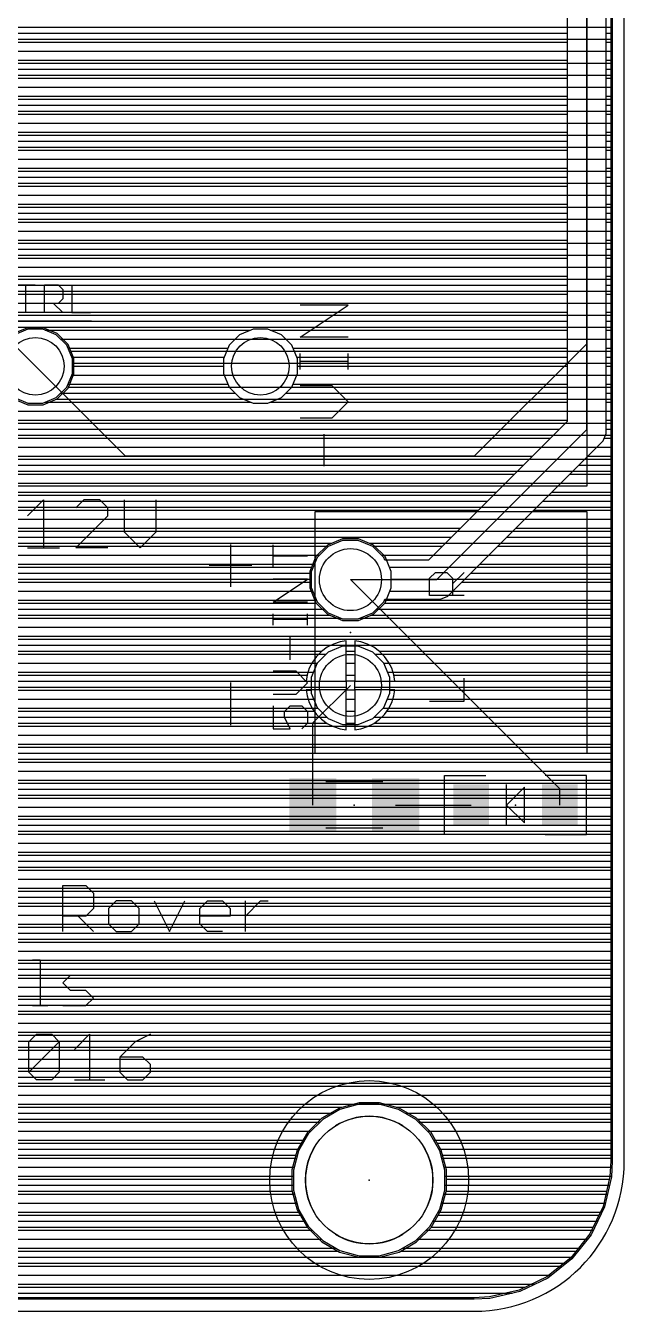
# Model space of a CAD drawing. Extents: x -0.45 to 6.54, y 0 to 7.98.
# Drawn here: x 5.582 to 6.38, y 0 to 1.714 of the extents above; entities that cross this region are included whole.
import ezdxf

# ---------------------------------------------------------------- set-up
doc = ezdxf.new("R2010")
doc.units = 0
for name, color, linetype in [('1', 22, 'CONTINUOUS'), ('15', 2, 'CONTINUOUS'), ('16', 175, 'CONTINUOUS'), ('17', 4, 'CONTINUOUS'), ('2', 3, 'CONTINUOUS'), ('20', 6, 'CONTINUOUS'), ('21', 253, 'CONTINUOUS'), ('23', 7, 'CONTINUOUS'), ('49', 253, 'CONTINUOUS'), ('51', 253, 'CONTINUOUS')]:
    doc.layers.add(name, color=color, linetype=linetype)

# ---------------------------------------------------------------- blocks, each defined once
blk = doc.blocks.new('ROUNDP')
blk.add_circle((0, 0), 0.5)
blk = doc.blocks.new('RECT')
blk.add_solid([(-0.5, -0.5), (0.5, -0.5), (-0.5, 0.5), (0.5, 0.5)])

msp = doc.modelspace()

# ---------------------------------------------------------------- linework, layer by layer
at = {"layer": '1'}
for p, q in [((6.33, 5.74), (6.33, 1.29)), ((6.33, 1.29), (6.18, 1.14)), ((5.715, 1.14), (5.595, 1.26)), ((6.18, 1.14), (5.715, 1.14)), ((6.294055, 0.696417), (6.015, 0.975472)), ((5.964882, 0.784409), (6.015, 0.834528)), ((5.964882, 0.675), (5.964882, 0.784409)), ((6.294055, 0.675), (6.294055, 0.696417)), ((6.075118, 0.675), (6.175945, 0.675))]:
    msp.add_line(p, q, dxfattribs=at)
at = {"layer": '15'}
msp.add_line((5.595, 1.26), (5.505, 1.35), dxfattribs=at)
at = {"layer": '16'}
for p, q in [((6.362, 7.78), (6.362, 0.2)), ((1.080488, 1.712), (6.362, 1.712)), ((1.068005, 1.68), (6.362, 1.68)), ((1.076201, 1.696), (6.362, 1.696)), ((1.057556, 1.664), (6.362, 1.664)), ((1.041556, 1.648), (6.362, 1.648)), ((1.015433, 1.632), (6.362, 1.632)), ((0.018, 1.616), (6.362, 1.616)), ((0.018, 1.6), (6.362, 1.6)), ((0.018, 1.584), (6.362, 1.584)), ((0.018, 1.568), (6.362, 1.568)), ((0.018, 1.552), (6.362, 1.552)), ((0.018, 1.536), (6.362, 1.536)), ((2.610519, 1.52), (6.362, 1.52)), ((2.63263, 1.504), (6.362, 1.504)), ((2.639458, 1.488), (6.362, 1.488)), ((2.639458, 1.472), (6.362, 1.472)), ((2.610519, 1.44), (6.362, 1.44)), ((2.63263, 1.456), (6.362, 1.456)), ((0.333, 1.424), (6.362, 1.424)), ((0.840305, 1.408), (6.362, 1.408)), ((0.8455, 1.392), (6.362, 1.392)), ((0.841635, 1.376), (6.362, 1.376)), ((0.311914, 1.36), (6.362, 1.36)), ((0.295914, 1.344), (6.362, 1.344)), ((0.270156, 1.328), (6.362, 1.328)), ((0.018, 1.312), (6.362, 1.312)), ((5.584779, 1.311386), (5.565892, 1.303563)), ((5.605221, 1.311386), (5.584779, 1.311386)), ((5.624108, 1.303563), (5.605221, 1.311386)), ((5.638563, 1.289108), (5.624108, 1.303563)), ((5.63167, 1.296), (6.362, 1.296)), ((5.646386, 1.270221), (5.638563, 1.289108)), ((5.642335, 1.28), (6.362, 1.28)), ((5.646386, 1.249779), (5.646386, 1.270221)), ((5.646386, 1.264), (6.362, 1.264)), ((5.638563, 1.230892), (5.646386, 1.249779)), ((5.645649, 1.248), (6.362, 1.248)), ((5.624108, 1.216437), (5.638563, 1.230892)), ((5.639022, 1.232), (6.362, 1.232)), ((1.946706, 1.2), (6.362, 1.2)), ((5.565892, 1.216437), (5.584779, 1.208614)), ((5.584779, 1.208614), (5.605221, 1.208614)), ((5.605221, 1.208614), (5.624108, 1.216437)), ((5.623052, 1.216), (6.362, 1.216)), ((1.948363, 1.184), (6.362, 1.184)), ((1.938305, 1.168), (6.362, 1.168)), ((1.076067, 1.152), (6.362, 1.152)), ((1.080354, 1.136), (6.362, 1.136)), ((1.083, 1.12), (6.362, 1.12)), ((1.083, 1.104), (6.362, 1.104)), ((1.080756, 1.088), (6.362, 1.088)), ((1.076469, 1.072), (6.362, 1.072)), ((1.068582, 1.056), (6.362, 1.056)), ((1.058556, 1.04), (6.362, 1.04)), ((6.004191, 1.029811), (5.98422, 1.021538)), ((6.025809, 1.029811), (6.004191, 1.029811)), ((6.04578, 1.021538), (6.025809, 1.029811)), ((1.042556, 1.024), (5.990163, 1.024)), ((5.98422, 1.021538), (5.968934, 1.006253)), ((6.039837, 1.024), (6.362, 1.024)), ((6.061066, 1.006253), (6.04578, 1.021538)), ((1.017166, 1.008), (5.970681, 1.008)), ((5.968934, 1.006253), (5.960661, 0.986281)), ((6.059319, 1.008), (6.362, 1.008)), ((6.069338, 0.986281), (6.061066, 1.006253)), ((3.818809, 0.992), (5.96303, 0.992)), ((5.960661, 0.986281), (5.960661, 0.964664)), ((6.06697, 0.992), (6.362, 0.992)), ((6.069338, 0.964664), (6.069338, 0.986281)), ((3.845292, 0.976), (5.960661, 0.976)), ((3.85626, 0.96), (5.962593, 0.96)), ((5.960661, 0.964664), (5.968934, 0.944692)), ((6.061066, 0.944692), (6.069338, 0.964664)), ((6.067407, 0.96), (6.362, 0.96)), ((6.069338, 0.976), (6.362, 0.976)), ((3.861063, 0.944), (5.969626, 0.944)), ((5.968934, 0.944692), (5.98422, 0.929406)), ((6.04578, 0.929406), (6.061066, 0.944692)), ((6.060374, 0.944), (6.362, 0.944)), ((3.86138, 0.928), (5.987615, 0.928)), ((5.98422, 0.929406), (6.004191, 0.921134)), ((6.025809, 0.921134), (6.04578, 0.929406)), ((6.042385, 0.928), (6.362, 0.928)), ((3.857279, 0.912), (6.362, 0.912)), ((6.004191, 0.921134), (6.025809, 0.921134)), ((3.847292, 0.896), (6.362, 0.896)), ((6.001105, 0.892405), (5.992222, 0.889519)), ((6.00922, 0.89369), (6.001105, 0.892405)), ((6.00922, 0.840308), (6.00922, 0.89369)), ((6.028895, 0.892405), (6.02078, 0.89369)), ((6.02078, 0.89369), (6.02078, 0.840308)), ((6.037778, 0.889519), (6.028895, 0.892405)), ((3.824964, 0.88), (5.976635, 0.88)), ((5.976344, 0.879788), (5.969739, 0.873184)), ((5.9839, 0.885278), (5.976344, 0.879788)), ((5.992222, 0.889519), (5.9839, 0.885278)), ((6.00922, 0.88), (6.02078, 0.88)), ((6.0461, 0.885278), (6.037778, 0.889519)), ((6.053656, 0.879788), (6.0461, 0.885278)), ((6.053365, 0.88), (6.362, 0.88)), ((6.060261, 0.873184), (6.053656, 0.879788)), ((2.551983, 0.864), (5.96342, 0.864)), ((5.960009, 0.857306), (5.957123, 0.848423)), ((5.964249, 0.865628), (5.960009, 0.857306)), ((5.969739, 0.873184), (5.964249, 0.865628)), ((6.00922, 0.864), (6.02078, 0.864)), ((6.065751, 0.865628), (6.060261, 0.873184)), ((6.069991, 0.857306), (6.065751, 0.865628)), ((6.06658, 0.864), (6.362, 0.864)), ((6.072877, 0.848423), (6.069991, 0.857306)), ((2.604549, 0.848), (5.957056, 0.848)), ((5.957123, 0.848423), (5.955837, 0.840307)), ((5.955837, 0.840307), (6.00922, 0.840307)), ((6.00922, 0.848), (6.02078, 0.848)), ((6.02078, 0.840308), (6.00922, 0.840308)), ((6.00922, 0.840307), (6.00922, 0.828748)), ((6.02078, 0.828748), (6.02078, 0.840307)), ((6.02078, 0.840307), (6.074163, 0.840307)), ((6.074163, 0.840307), (6.072877, 0.848423)), ((6.072944, 0.848), (6.362, 0.848)), ((2.643177, 0.832), (6.00922, 0.832)), ((6.00922, 0.828748), (5.955837, 0.828748)), ((5.955837, 0.828748), (5.957123, 0.820632)), ((6.00922, 0.775365), (6.00922, 0.828747)), ((6.00922, 0.828747), (6.02078, 0.828747)), ((6.02078, 0.832), (6.362, 0.832)), ((6.074163, 0.828748), (6.02078, 0.828748)), ((6.02078, 0.828747), (6.02078, 0.775365)), ((6.072877, 0.820632), (6.074163, 0.828748)), ((2.668455, 0.816), (5.958628, 0.816)), ((5.957123, 0.820632), (5.960009, 0.811749)), ((5.960009, 0.811749), (5.964249, 0.803427)), ((6.00922, 0.816), (6.02078, 0.816)), ((6.065751, 0.803427), (6.069991, 0.811749)), ((6.069991, 0.811749), (6.072877, 0.820632)), ((6.071372, 0.816), (6.362, 0.816)), ((2.6924, 0.8), (5.966739, 0.8)), ((5.964249, 0.803427), (5.969739, 0.795871)), ((5.969739, 0.795871), (5.976344, 0.789267)), ((5.976344, 0.789267), (5.9839, 0.783777)), ((6.00922, 0.8), (6.02078, 0.8)), ((6.0461, 0.783777), (6.053656, 0.789267)), ((6.053656, 0.789267), (6.060261, 0.795871)), ((6.060261, 0.795871), (6.065751, 0.803427)), ((6.063261, 0.8), (6.362, 0.8)), ((2.713502, 0.784), (5.983592, 0.784)), ((5.9839, 0.783777), (5.992222, 0.779536)), ((5.992222, 0.779536), (6.001105, 0.77665)), ((6.001105, 0.77665), (6.00922, 0.775365)), ((6.00922, 0.784), (6.02078, 0.784)), ((6.02078, 0.775365), (6.028895, 0.77665)), ((6.028895, 0.77665), (6.037778, 0.779536)), ((6.037778, 0.779536), (6.0461, 0.783777)), ((6.046408, 0.784), (6.362, 0.784)), ((2.729502, 0.768), (6.362, 0.768)), ((2.745502, 0.752), (6.362, 0.752)), ((2.760913, 0.736), (6.362, 0.736)), ((2.771604, 0.72), (6.362, 0.72)), ((2.782295, 0.704), (6.362, 0.704)), ((2.792986, 0.688), (6.362, 0.688)), ((2.802488, 0.672), (6.362, 0.672)), ((2.809115, 0.656), (6.362, 0.656)), ((2.815742, 0.64), (6.362, 0.64)), ((2.82237, 0.624), (6.362, 0.624)), ((2.828825, 0.608), (6.362, 0.608)), ((2.832008, 0.592), (6.362, 0.592)), ((2.83519, 0.576), (6.362, 0.576)), ((2.838373, 0.56), (6.362, 0.56)), ((2.841555, 0.544), (6.362, 0.544)), ((2.843, 0.528), (6.362, 0.528)), ((2.843, 0.512), (6.362, 0.512)), ((2.843, 0.496), (6.362, 0.496)), ((2.843, 0.48), (6.362, 0.48)), ((2.843, 0.464), (6.362, 0.464)), ((2.839964, 0.448), (6.362, 0.448)), ((2.836781, 0.432), (6.362, 0.432)), ((2.833599, 0.416), (6.362, 0.416)), ((2.830416, 0.4), (6.362, 0.4)), ((2.825683, 0.384), (6.362, 0.384)), ((2.819056, 0.368), (6.362, 0.368)), ((2.812429, 0.352), (6.362, 0.352)), ((2.805801, 0.336), (6.362, 0.336)), ((2.798331, 0.32), (6.362, 0.32)), ((2.78764, 0.304), (6.362, 0.304)), ((2.776949, 0.288), (6.362, 0.288)), ((6.02644, 0.278), (6.000243, 0.270981)), ((6.05356, 0.278), (6.02644, 0.278)), ((6.079757, 0.270981), (6.05356, 0.278)), ((2.766258, 0.272), (6.004048, 0.272)), ((5.976757, 0.25742), (5.957579, 0.238243)), ((6.000243, 0.270981), (5.976757, 0.25742)), ((6.075952, 0.272), (6.362, 0.272)), ((6.103243, 0.25742), (6.079757, 0.270981)), ((6.12242, 0.238243), (6.103243, 0.25742)), ((2.737502, 0.24), (5.959336, 0.24)), ((2.753502, 0.256), (5.975336, 0.256)), ((6.104664, 0.256), (6.362, 0.256)), ((6.120664, 0.24), (6.362, 0.24)), ((2.721502, 0.224), (5.949356, 0.224)), ((5.957579, 0.238243), (5.944019, 0.214757)), ((6.135981, 0.214757), (6.12242, 0.238243)), ((6.130644, 0.224), (6.362, 0.224)), ((2.704373, 0.208), (5.942209, 0.208)), ((5.944019, 0.214757), (5.937, 0.18856)), ((6.143, 0.18856), (6.135981, 0.214757)), ((6.137791, 0.208), (6.362, 0.208)), ((2.680428, 0.192), (5.937922, 0.192)), ((5.937, 0.18856), (5.937, 0.16144)), ((6.142078, 0.192), (6.361551, 0.192)), ((6.143, 0.16144), (6.143, 0.18856)), ((6.362, 0.2), (6.360856, 0.179622)), ((2.656482, 0.176), (5.937, 0.176)), ((6.143, 0.176), (6.360029, 0.176)), ((6.360856, 0.179622), (6.351787, 0.139889)), ((2.623863, 0.16), (5.937386, 0.16)), ((5.937, 0.16144), (5.944019, 0.135243)), ((6.135981, 0.135243), (6.143, 0.16144)), ((6.142614, 0.16), (6.356377, 0.16)), ((2.585236, 0.144), (5.941673, 0.144)), ((6.138327, 0.144), (6.352725, 0.144)), ((6.351787, 0.139889), (6.334104, 0.10317)), ((2.511765, 0.128), (5.948201, 0.128)), ((5.944019, 0.135243), (5.957579, 0.111757)), ((6.12242, 0.111757), (6.135981, 0.135243)), ((6.131799, 0.128), (6.346061, 0.128)), ((0.313283, 0.112), (5.957439, 0.112)), ((5.957579, 0.111757), (5.976757, 0.092579)), ((6.103243, 0.092579), (6.12242, 0.111757)), ((6.122561, 0.112), (6.338356, 0.112)), ((6.334104, 0.10317), (6.308693, 0.071306)), ((0.297914, 0.096), (5.973336, 0.096)), ((5.976757, 0.092579), (6.000243, 0.079019)), ((6.079757, 0.079019), (6.103243, 0.092579)), ((6.106664, 0.096), (6.328386, 0.096)), ((0.27362, 0.08), (5.998545, 0.08)), ((6.000243, 0.079019), (6.02644, 0.072)), ((6.02644, 0.072), (6.05356, 0.072)), ((6.05356, 0.072), (6.079757, 0.079019)), ((6.081455, 0.08), (6.315626, 0.08)), ((6.308693, 0.071306), (6.27683, 0.045896)), ((0.080468, 0.064), (6.299531, 0.064)), ((0.100532, 0.048), (6.279468, 0.048)), ((6.27683, 0.045896), (6.240111, 0.028213)), ((0.132025, 0.032), (6.247974, 0.032)), ((6.172544, 0.018), (0.2, 0.018)), ((6.18, 0.018), (6.172544, 0.018)), ((6.200377, 0.019144), (6.18, 0.018)), ((6.240111, 0.028213), (6.200377, 0.019144))]:
    msp.add_line(p, q, dxfattribs=at)
at = {"layer": '2'}
for p, q in [((6.364, 7.78), (6.364, 0.2)), ((6.356, 1.170301), (6.356, 7.675172)), ((6.33, 1.175472), (6.33, 7.23)), ((6.304, 7.204), (6.304, 1.186242)), ((1.5465, 1.704), (6.304, 1.704)), ((6.356, 1.704), (6.364, 1.704)), ((1.537477, 1.68), (6.304, 1.68)), ((1.54537, 1.692), (6.304, 1.692)), ((6.356, 1.692), (6.364, 1.692)), ((6.356, 1.68), (6.364, 1.68)), ((1.477, 1.668), (6.304, 1.668)), ((6.356, 1.668), (6.364, 1.668)), ((1.477, 1.656), (6.304, 1.656)), ((6.356, 1.656), (6.364, 1.656)), ((1.477, 1.644), (6.304, 1.644)), ((1.477, 1.632), (6.304, 1.632)), ((6.356, 1.644), (6.364, 1.644)), ((6.356, 1.632), (6.364, 1.632)), ((1.938892, 1.62), (6.304, 1.62)), ((6.356, 1.62), (6.364, 1.62)), ((1.953299, 1.608), (6.304, 1.608)), ((1.9565, 1.596), (6.304, 1.596)), ((6.356, 1.608), (6.364, 1.608)), ((6.356, 1.596), (6.364, 1.596)), ((1.954127, 1.584), (6.304, 1.584)), ((6.356, 1.584), (6.364, 1.584)), ((1.477, 1.56), (6.304, 1.56)), ((1.943721, 1.572), (6.304, 1.572)), ((6.356, 1.572), (6.364, 1.572)), ((6.356, 1.56), (6.364, 1.56)), ((1.477, 1.548), (6.304, 1.548)), ((6.356, 1.548), (6.364, 1.548)), ((1.477, 1.536), (6.304, 1.536)), ((6.356, 1.536), (6.364, 1.536)), ((1.477, 1.524), (6.304, 1.524)), ((2.612053, 1.512), (6.304, 1.512)), ((6.356, 1.524), (6.364, 1.524)), ((6.356, 1.512), (6.364, 1.512)), ((2.627611, 1.5), (6.304, 1.5)), ((6.356, 1.5), (6.364, 1.5)), ((2.632757, 1.488), (6.304, 1.488)), ((2.633205, 1.476), (6.304, 1.476)), ((6.356, 1.488), (6.364, 1.488)), ((6.356, 1.476), (6.364, 1.476)), ((2.629443, 1.464), (6.304, 1.464)), ((6.356, 1.464), (6.364, 1.464)), ((1.477, 1.44), (6.304, 1.44)), ((2.619611, 1.452), (6.304, 1.452)), ((6.356, 1.452), (6.364, 1.452)), ((6.356, 1.44), (6.364, 1.44)), ((1.477, 1.428), (6.304, 1.428)), ((6.356, 1.428), (6.364, 1.428)), ((1.477, 1.416), (6.304, 1.416)), ((6.356, 1.416), (6.364, 1.416)), ((1.477, 1.404), (6.304, 1.404)), ((1.477, 1.392), (6.304, 1.392)), ((6.356, 1.404), (6.364, 1.404)), ((6.356, 1.392), (6.364, 1.392)), ((1.477, 1.38), (6.304, 1.38)), ((6.356, 1.38), (6.364, 1.38)), ((1.477, 1.368), (6.304, 1.368)), ((1.477, 1.356), (6.304, 1.356)), ((6.356, 1.368), (6.364, 1.368)), ((6.356, 1.356), (6.364, 1.356)), ((1.477, 1.344), (6.304, 1.344)), ((6.356, 1.344), (6.364, 1.344)), ((1.477, 1.332), (6.304, 1.332)), ((1.477, 1.32), (6.304, 1.32)), ((6.356, 1.332), (6.364, 1.332)), ((6.356, 1.32), (6.364, 1.32)), ((5.585176, 1.309386), (5.567025, 1.301867)), ((5.604823, 1.309386), (5.585176, 1.309386)), ((5.622975, 1.301867), (5.604823, 1.309386)), ((5.608169, 1.308), (5.881831, 1.308)), ((5.885176, 1.309386), (5.867025, 1.301867)), ((5.904823, 1.309386), (5.885176, 1.309386)), ((5.922975, 1.301867), (5.904823, 1.309386)), ((5.908169, 1.308), (6.304, 1.308)), ((6.356, 1.308), (6.364, 1.308)), ((5.636867, 1.287975), (5.622975, 1.301867)), ((5.628842, 1.296), (5.861158, 1.296)), ((5.644386, 1.269823), (5.636867, 1.287975)), ((5.853133, 1.287975), (5.845614, 1.269823)), ((5.867025, 1.301867), (5.853133, 1.287975)), ((5.936867, 1.287975), (5.922975, 1.301867)), ((5.928842, 1.296), (6.304, 1.296)), ((5.944386, 1.269823), (5.936867, 1.287975)), ((6.356, 1.296), (6.364, 1.296)), ((5.638514, 1.284), (5.851486, 1.284)), ((5.643484, 1.272), (5.846516, 1.272)), ((5.644386, 1.250176), (5.644386, 1.269823)), ((5.845614, 1.269823), (5.845614, 1.250176)), ((5.938514, 1.284), (6.304, 1.284)), ((5.943484, 1.272), (6.304, 1.272)), ((5.944386, 1.250176), (5.944386, 1.269823)), ((6.356, 1.284), (6.364, 1.284)), ((6.356, 1.272), (6.364, 1.272)), ((5.644386, 1.26), (5.845614, 1.26)), ((5.944386, 1.26), (6.304, 1.26)), ((6.356, 1.26), (6.364, 1.26)), ((5.636867, 1.232025), (5.644386, 1.250176)), ((5.638514, 1.236), (5.851486, 1.236)), ((5.643484, 1.248), (5.846516, 1.248)), ((5.845614, 1.250176), (5.853133, 1.232025)), ((5.936867, 1.232025), (5.944386, 1.250176)), ((5.938514, 1.236), (6.304, 1.236)), ((5.943484, 1.248), (6.304, 1.248)), ((6.356, 1.248), (6.364, 1.248)), ((6.356, 1.236), (6.364, 1.236)), ((5.567025, 1.218133), (5.585176, 1.210614)), ((5.604823, 1.210614), (5.622975, 1.218133)), ((5.622975, 1.218133), (5.636867, 1.232025)), ((5.628842, 1.224), (5.861158, 1.224)), ((5.853133, 1.232025), (5.867025, 1.218133)), ((5.867025, 1.218133), (5.885176, 1.210614)), ((5.904823, 1.210614), (5.922975, 1.218133)), ((5.922975, 1.218133), (5.936867, 1.232025)), ((5.928842, 1.224), (6.304, 1.224)), ((6.356, 1.224), (6.364, 1.224)), ((1.477, 1.2), (6.304, 1.2)), ((5.585176, 1.210614), (5.604823, 1.210614)), ((5.608169, 1.212), (5.881831, 1.212)), ((5.885176, 1.210614), (5.904823, 1.210614)), ((5.908169, 1.212), (6.304, 1.212)), ((6.356, 1.212), (6.364, 1.212)), ((6.356, 1.2), (6.364, 1.2)), ((1.477, 1.188), (6.304, 1.188)), ((6.304, 1.186242), (6.11923, 1.001472)), ((6.356, 1.188), (6.364, 1.188)), ((1.477, 1.176), (6.293758, 1.176)), ((6.13, 0.975472), (6.33, 1.175472)), ((6.352042, 1.160745), (6.356, 1.170301)), ((6.356, 1.176), (6.364, 1.176)), ((1.477, 1.164), (6.281758, 1.164)), ((1.477, 1.152), (6.269758, 1.152)), ((6.144728, 0.953431), (6.344728, 1.153431)), ((6.343297, 1.152), (6.364, 1.152)), ((6.344728, 1.153431), (6.352042, 1.160745)), ((6.344728, 1.153431), (6.344728, 1.153431)), ((6.35339, 1.164), (6.364, 1.164)), ((1.477, 1.14), (6.257758, 1.14)), ((6.331297, 1.14), (6.364, 1.14)), ((1.477, 1.128), (6.245758, 1.128)), ((1.477, 1.116), (6.233758, 1.116)), ((6.307297, 1.116), (6.364, 1.116)), ((6.319297, 1.128), (6.364, 1.128)), ((1.531306, 1.104), (6.221758, 1.104)), ((6.295297, 1.104), (6.364, 1.104)), ((1.543713, 1.092), (6.209758, 1.092)), ((1.5465, 1.08), (6.197758, 1.08)), ((6.271297, 1.08), (6.364, 1.08)), ((6.283297, 1.092), (6.364, 1.092)), ((1.543713, 1.068), (6.185758, 1.068)), ((6.259297, 1.068), (6.364, 1.068)), ((1.531307, 1.056), (6.173758, 1.056)), ((6.247297, 1.056), (6.364, 1.056)), ((1.477, 1.044), (6.161758, 1.044)), ((1.477, 1.032), (6.149758, 1.032)), ((6.223297, 1.032), (6.364, 1.032)), ((6.235297, 1.044), (6.364, 1.044)), ((1.477, 1.02), (5.985732, 1.02)), ((5.985352, 1.019843), (5.970629, 1.00512)), ((6.004589, 1.027811), (5.985352, 1.019843)), ((6.025411, 1.027811), (6.004589, 1.027811)), ((6.044647, 1.019843), (6.025411, 1.027811)), ((6.044268, 1.02), (6.137758, 1.02)), ((6.05937, 1.00512), (6.044647, 1.019843)), ((6.211297, 1.02), (6.364, 1.02)), ((1.477, 1.008), (5.97351, 1.008)), ((1.946477, 0.996), (5.966852, 0.996)), ((5.970629, 1.00512), (5.962661, 0.985883)), ((6.05649, 1.008), (6.125758, 1.008)), ((6.060881, 1.001472), (6.05937, 1.00512)), ((6.11923, 1.001472), (6.060881, 1.001472)), ((6.187297, 0.996), (6.364, 0.996)), ((6.199297, 1.008), (6.364, 1.008)), ((3.779489, 0.984), (5.962661, 0.984)), ((5.962661, 0.985883), (5.962661, 0.965062)), ((6.175297, 0.984), (6.364, 0.984)), ((3.798142, 0.972), (5.962661, 0.972)), ((3.80745, 0.96), (5.964758, 0.96)), ((5.962661, 0.965062), (5.970629, 0.945825)), ((6.015, 0.975472), (6.13, 0.975472)), ((6.151297, 0.96), (6.364, 0.96)), ((6.163297, 0.972), (6.364, 0.972)), ((3.81242, 0.948), (5.969728, 0.948)), ((5.970629, 0.945825), (5.985352, 0.931102)), ((6.044647, 0.931102), (6.05937, 0.945825)), ((6.05937, 0.945825), (6.060881, 0.949472)), ((6.060271, 0.948), (6.364, 0.948)), ((6.060881, 0.949472), (6.135172, 0.949472)), ((6.135172, 0.949472), (6.144728, 0.953431)), ((3.8135, 0.936), (5.980454, 0.936)), ((5.985352, 0.931102), (6.004589, 0.923134)), ((6.025411, 0.923134), (6.044647, 0.931102)), ((6.049546, 0.936), (6.364, 0.936)), ((3.808278, 0.912), (6.364, 0.912)), ((3.813249, 0.924), (6.002498, 0.924)), ((6.004589, 0.923134), (6.025411, 0.923134)), ((6.027502, 0.924), (6.364, 0.924)), ((3.800143, 0.9), (6.364, 0.9)), ((1.470042, 0.876), (5.982454, 0.876)), ((3.784318, 0.888), (6.364, 0.888)), ((5.985352, 0.878898), (5.970629, 0.864175)), ((6.004589, 0.886866), (5.985352, 0.878898)), ((6.025411, 0.886866), (6.004589, 0.886866)), ((6.044647, 0.878898), (6.025411, 0.886866)), ((6.05937, 0.864175), (6.044647, 0.878898)), ((6.047545, 0.876), (6.364, 0.876)), ((1.458042, 0.864), (5.970557, 0.864)), ((5.970629, 0.864175), (5.962661, 0.844938)), ((6.067338, 0.844938), (6.05937, 0.864175)), ((6.059443, 0.864), (6.364, 0.864)), ((1.434042, 0.84), (5.962661, 0.84)), ((1.446042, 0.852), (5.965586, 0.852)), ((5.962661, 0.844938), (5.962661, 0.824117)), ((6.064414, 0.852), (6.364, 0.852)), ((6.067338, 0.824117), (6.067338, 0.844938)), ((6.067338, 0.84), (6.364, 0.84)), ((1.422042, 0.828), (5.962661, 0.828)), ((5.962661, 0.824117), (5.970629, 0.80488)), ((6.05937, 0.80488), (6.067338, 0.824117)), ((6.067338, 0.828), (6.364, 0.828)), ((1.410042, 0.816), (5.966023, 0.816)), ((6.063976, 0.816), (6.364, 0.816)), ((1.386042, 0.792), (5.983509, 0.792)), ((1.398042, 0.804), (5.971509, 0.804)), ((5.970629, 0.80488), (5.985352, 0.790157)), ((5.985352, 0.790157), (6.004589, 0.782189)), ((6.025411, 0.782189), (6.044647, 0.790157)), ((6.044647, 0.790157), (6.05937, 0.80488)), ((6.04649, 0.792), (6.364, 0.792)), ((6.05849, 0.804), (6.364, 0.804)), ((1.374042, 0.78), (6.364, 0.78)), ((6.004589, 0.782189), (6.025411, 0.782189)), ((3.583721, 0.768), (6.364, 0.768)), ((3.594127, 0.756), (6.364, 0.756)), ((3.5965, 0.744), (6.364, 0.744)), ((3.578892, 0.72), (6.364, 0.72)), ((3.593298, 0.732), (6.364, 0.732)), ((4.158974, 0.708), (6.364, 0.708)), ((4.202518, 0.696), (6.364, 0.696)), ((4.223302, 0.684), (6.364, 0.684)), ((4.244087, 0.672), (6.364, 0.672)), ((4.258399, 0.66), (6.364, 0.66)), ((4.270399, 0.648), (6.364, 0.648)), ((4.282399, 0.636), (6.364, 0.636)), ((4.29205, 0.624), (6.364, 0.624)), ((4.298978, 0.612), (6.364, 0.612)), ((4.305907, 0.6), (6.364, 0.6)), ((4.312835, 0.588), (6.364, 0.588)), ((4.318079, 0.576), (6.364, 0.576)), ((4.321294, 0.564), (6.364, 0.564)), ((4.32451, 0.552), (6.364, 0.552)), ((4.327725, 0.54), (6.364, 0.54)), ((4.330941, 0.528), (6.364, 0.528)), ((4.331, 0.516), (6.364, 0.516)), ((4.331, 0.504), (6.364, 0.504)), ((4.331, 0.492), (6.364, 0.492)), ((4.331, 0.48), (6.364, 0.48)), ((4.329869, 0.468), (6.364, 0.468)), ((4.326653, 0.456), (6.364, 0.456)), ((4.320223, 0.432), (6.364, 0.432)), ((4.323438, 0.444), (6.364, 0.444)), ((4.317007, 0.42), (6.364, 0.42)), ((4.303597, 0.396), (6.364, 0.396)), ((4.310525, 0.408), (6.364, 0.408)), ((4.296669, 0.384), (6.364, 0.384)), ((4.278399, 0.36), (6.364, 0.36)), ((4.289741, 0.372), (6.364, 0.372)), ((4.266399, 0.348), (6.364, 0.348)), ((4.254399, 0.336), (6.364, 0.336)), ((4.216374, 0.312), (6.364, 0.312)), ((4.237159, 0.324), (6.364, 0.324)), ((4.188831, 0.3), (6.364, 0.3)), ((0.016, 0.288), (6.364, 0.288)), ((0.016, 0.276), (6.364, 0.276)), ((6.026703, 0.276), (6.001015, 0.269117)), ((6.053297, 0.276), (6.026703, 0.276)), ((6.078984, 0.269117), (6.053297, 0.276)), ((0.275682, 0.264), (5.992153, 0.264)), ((6.001015, 0.269117), (5.977984, 0.25582)), ((6.102015, 0.25582), (6.078984, 0.269117)), ((6.087847, 0.264), (6.364, 0.264)), ((0.294585, 0.252), (5.974164, 0.252)), ((0.306585, 0.24), (5.962164, 0.24)), ((5.977984, 0.25582), (5.95918, 0.237015)), ((6.12082, 0.237015), (6.102015, 0.25582)), ((6.105835, 0.252), (6.364, 0.252)), ((6.117835, 0.24), (6.364, 0.24)), ((0.315303, 0.228), (5.953975, 0.228)), ((5.95918, 0.237015), (5.945883, 0.213984)), ((6.134117, 0.213984), (6.12082, 0.237015)), ((6.126025, 0.228), (6.364, 0.228)), ((0.322232, 0.216), (5.947047, 0.216)), ((5.945883, 0.213984), (5.939, 0.188297)), ((6.132953, 0.216), (6.364, 0.216)), ((6.141, 0.188297), (6.134117, 0.213984)), ((0.326457, 0.204), (5.943208, 0.204)), ((0.329673, 0.192), (5.939992, 0.192)), ((6.136792, 0.204), (6.364, 0.204)), ((6.140008, 0.192), (6.363551, 0.192)), ((6.364, 0.2), (6.362843, 0.179398)), ((0.331, 0.18), (5.939, 0.18)), ((5.939, 0.188297), (5.939, 0.161703)), ((6.141, 0.161703), (6.141, 0.188297)), ((6.141, 0.18), (6.362877, 0.18)), ((6.362843, 0.179398), (6.353675, 0.139228)), ((0.329807, 0.156), (5.940528, 0.156)), ((0.331, 0.168), (5.939, 0.168)), ((5.939, 0.161703), (5.945883, 0.136015)), ((6.134117, 0.136015), (6.141, 0.161703)), ((6.139472, 0.156), (6.357503, 0.156)), ((6.141, 0.168), (6.360242, 0.168)), ((0.326591, 0.144), (5.943743, 0.144)), ((6.136256, 0.144), (6.354764, 0.144)), ((6.353675, 0.139228), (6.335797, 0.102106)), ((0.315592, 0.12), (5.955129, 0.12)), ((0.32252, 0.132), (5.948201, 0.132)), ((5.945883, 0.136015), (5.95918, 0.112984)), ((6.12082, 0.112984), (6.134117, 0.136015)), ((6.12487, 0.12), (6.344415, 0.12)), ((6.131799, 0.132), (6.350194, 0.132)), ((0.307086, 0.108), (5.964164, 0.108)), ((5.95918, 0.112984), (5.977984, 0.09418)), ((6.102015, 0.09418), (6.12082, 0.112984)), ((6.115836, 0.108), (6.338636, 0.108)), ((0.295086, 0.096), (5.976164, 0.096)), ((5.977984, 0.09418), (6.001015, 0.080883)), ((6.078984, 0.080883), (6.102015, 0.09418)), ((6.103836, 0.096), (6.330928, 0.096)), ((6.335797, 0.102106), (6.310108, 0.069892)), ((0.068211, 0.072), (6.311789, 0.072)), ((0.276548, 0.084), (5.995617, 0.084)), ((6.001015, 0.080883), (6.026703, 0.074)), ((6.026703, 0.074), (6.053297, 0.074)), ((6.053297, 0.074), (6.078984, 0.080883)), ((6.084383, 0.084), (6.321358, 0.084)), ((6.310108, 0.069892), (6.277894, 0.044203)), ((0.082297, 0.06), (6.297703, 0.06)), ((0.097344, 0.048), (6.282656, 0.048)), ((0.119139, 0.036), (6.260861, 0.036)), ((6.277894, 0.044203), (6.240771, 0.026325)), ((0.149416, 0.024), (6.230583, 0.024)), ((6.200601, 0.017157), (6.18, 0.016)), ((6.240771, 0.026325), (6.200601, 0.017157)), ((6.173373, 0.016), (0.2, 0.016)), ((6.18, 0.016), (6.173373, 0.016))]:
    msp.add_line(p, q, dxfattribs=at)
at = {"layer": '20'}
for p, q in [((6.38, 0.2), (6.38, 7.78)), ((0.2, 0), (6.18, 0))]:
    msp.add_line(p, q, dxfattribs=at)
msp.add_circle((6.04, 0.175), 0.085, dxfattribs=at)
msp.add_arc((6.18, 0.2), 0.2, 270, 0, dxfattribs=at)
at = {"layer": '21'}
for p, q in [((6.33, 3.42), (6.33, 1.1)), ((5.570163, 1.368532), (5.594851, 1.368532)), ((5.582507, 1.3315), (5.582507, 1.368532)), ((5.606994, 1.3315), (5.606994, 1.368532)), ((5.606994, 1.368532), (5.62551, 1.368532)), ((5.62551, 1.368532), (5.631682, 1.36236)), ((5.631682, 1.36236), (5.631682, 1.350016)), ((5.643826, 1.368532), (5.643826, 1.3315)), ((5.62551, 1.343844), (5.606994, 1.343844)), ((5.619338, 1.343844), (5.631682, 1.3315)), ((5.631682, 1.350016), (5.62551, 1.343844)), ((5.947945, 1.298545), (6.012, 1.341248)), ((6.012, 1.341248), (5.947945, 1.341248)), ((5.67, 1.32), (5.52, 1.32)), ((5.643826, 1.3315), (5.668514, 1.3315)), ((6.012, 1.298545), (5.947945, 1.298545)), ((5.947945, 1.255575), (5.947945, 1.276926)), ((6.012, 1.255575), (6.012, 1.276926)), ((6.012, 1.26625), (5.947945, 1.26625)), ((5.990648, 1.233823), (5.947945, 1.233823)), ((6.012, 1.212471), (5.990648, 1.233823)), ((5.990648, 1.19112), (6.012, 1.212471)), ((5.947945, 1.19112), (5.990648, 1.19112)), ((5.979973, 1.126665), (5.979973, 1.169368)), ((6.33, 1.1), (4.86, 1.1)), ((5.584634, 1.060703), (5.605986, 1.082055)), ((5.605986, 1.082055), (5.605986, 1.018)), ((5.659765, 1.082055), (5.649089, 1.071379)), ((5.681117, 1.082055), (5.659765, 1.082055)), ((5.691792, 1.071379), (5.681117, 1.082055)), ((5.713544, 1.082055), (5.713544, 1.039352)), ((5.756247, 1.039352), (5.756247, 1.082055)), ((5.691792, 1.060703), (5.691792, 1.071379)), ((5.967756, 0.743583), (5.967756, 1.066417)), ((5.967756, 1.066417), (6.329961, 1.066417)), ((6.329961, 1.066417), (6.329961, 0.743583)), ((5.649089, 1.018), (5.691792, 1.060703)), ((5.713544, 1.039352), (5.734896, 1.018)), ((5.734896, 1.018), (5.756247, 1.039352)), ((5.584634, 1.018), (5.627337, 1.018)), ((5.691792, 1.018), (5.649089, 1.018)), ((5.855036, 1.0225), (5.855036, 0.965785)), ((5.911843, 0.991405), (5.911843, 1.022098)), ((5.883394, 0.994142), (5.826679, 0.994142)), ((5.957882, 1.006751), (5.911843, 1.006751)), ((6.120504, 0.977472), (6.128177, 0.985146)), ((6.120504, 0.954453), (6.120504, 0.977472)), ((6.128177, 0.985146), (6.143524, 0.985146)), ((6.143524, 0.985146), (6.151197, 0.977472)), ((6.151197, 0.969799), (6.166543, 0.985146)), ((6.151197, 0.977472), (6.151197, 0.954453)), ((5.911843, 0.945366), (5.957882, 0.976059)), ((5.957882, 0.976059), (5.911843, 0.976059)), ((5.957882, 0.945366), (5.911843, 0.945366)), ((6.166543, 0.954453), (6.120504, 0.954453)), ((5.911843, 0.914673), (5.911843, 0.930019)), ((5.957882, 0.914673), (5.957882, 0.930019)), ((5.957882, 0.922346), (5.911843, 0.922346)), ((5.934862, 0.868634), (5.934862, 0.899327)), ((5.942536, 0.853287), (5.911843, 0.853287)), ((5.957882, 0.837941), (5.942536, 0.853287)), ((6.166543, 0.813508), (6.166543, 0.844201)), ((5.855036, 0.838343), (5.855036, 0.781628)), ((5.942536, 0.822594), (5.957882, 0.837941)), ((5.911843, 0.822594), (5.942536, 0.822594)), ((5.911843, 0.807248), (5.911843, 0.776555)), ((5.927189, 0.799575), (5.934862, 0.807248)), ((5.934862, 0.807248), (5.950209, 0.807248)), ((5.950209, 0.807248), (5.957882, 0.799575)), ((6.120504, 0.813508), (6.166543, 0.813508)), ((5.927189, 0.791902), (5.927189, 0.799575)), ((5.934862, 0.776555), (5.927189, 0.791902)), ((5.957882, 0.799575), (5.957882, 0.784228)), ((5.911843, 0.776555), (5.934862, 0.776555)), ((5.957882, 0.784228), (5.950209, 0.776555)), ((6.329961, 0.743583), (5.967756, 0.743583)), ((6.140512, 0.63563), (6.140512, 0.71437)), ((6.140512, 0.71437), (6.19563, 0.71437)), ((6.329488, 0.71437), (6.27437, 0.71437)), ((6.329488, 0.63563), (6.329488, 0.71437)), ((6.223189, 0.675), (6.223189, 0.702559)), ((6.246811, 0.698622), (6.223189, 0.675)), ((6.246811, 0.651378), (6.246811, 0.698622)), ((6.223189, 0.647441), (6.223189, 0.675)), ((6.223189, 0.675), (6.246811, 0.651378)), ((6.19563, 0.63563), (6.140512, 0.63563)), ((6.27437, 0.63563), (6.329488, 0.63563)), ((5.631809, 0.5065), (5.631809, 0.567552)), ((5.631809, 0.567552), (5.662335, 0.567552)), ((5.662335, 0.567552), (5.67251, 0.557377)), ((5.67251, 0.557377), (5.67251, 0.537026)), ((5.67251, 0.537026), (5.662335, 0.526851)), ((5.702756, 0.547201), (5.692581, 0.537026)), ((5.692581, 0.537026), (5.692581, 0.516675)), ((5.723107, 0.547201), (5.702756, 0.547201)), ((5.733282, 0.537026), (5.723107, 0.547201)), ((5.733282, 0.516675), (5.733282, 0.537026)), ((5.753353, 0.547201), (5.773703, 0.5065)), ((5.773703, 0.5065), (5.794054, 0.547201)), ((5.814125, 0.537026), (5.8243, 0.547201)), ((5.814125, 0.516675), (5.814125, 0.537026)), ((5.8243, 0.547201), (5.844651, 0.547201)), ((5.844651, 0.547201), (5.854826, 0.537026)), ((5.854826, 0.537026), (5.854826, 0.526851)), ((5.874897, 0.5065), (5.874897, 0.547201)), ((5.874897, 0.526851), (5.895247, 0.547201)), ((5.895247, 0.547201), (5.905423, 0.547201)), ((5.662335, 0.526851), (5.631809, 0.526851)), ((5.65216, 0.526851), (5.67251, 0.5065)), ((5.692581, 0.516675), (5.702756, 0.5065)), ((5.723107, 0.5065), (5.733282, 0.516675)), ((5.854826, 0.526851), (5.814125, 0.526851)), ((5.8243, 0.5065), (5.814125, 0.516675)), ((5.702756, 0.5065), (5.723107, 0.5065)), ((5.844651, 0.5065), (5.8243, 0.5065)), ((5.591295, 0.468552), (5.60147, 0.468552)), ((5.60147, 0.468552), (5.60147, 0.4075)), ((5.631809, 0.438026), (5.641985, 0.448201)), ((5.641985, 0.448201), (5.672511, 0.448201)), ((5.641985, 0.427851), (5.631809, 0.438026)), ((5.662335, 0.427851), (5.641985, 0.427851)), ((5.672511, 0.417675), (5.662335, 0.427851)), ((5.662335, 0.4075), (5.672511, 0.417675)), ((5.591295, 0.4075), (5.611645, 0.4075)), ((5.631809, 0.4075), (5.662335, 0.4075)), ((5.58623, 0.359377), (5.596406, 0.369552)), ((5.596406, 0.369552), (5.616757, 0.369552)), ((5.616757, 0.369552), (5.626932, 0.359377)), ((5.647002, 0.349201), (5.667353, 0.369552)), ((5.667353, 0.369552), (5.667353, 0.3085)), ((5.748476, 0.369552), (5.728125, 0.359377)), ((5.58623, 0.318675), (5.58623, 0.359377)), ((5.58623, 0.318675), (5.626932, 0.359377)), ((5.626932, 0.359377), (5.626932, 0.318675)), ((5.728125, 0.359377), (5.707774, 0.339026)), ((5.707774, 0.339026), (5.707774, 0.318675)), ((5.7383, 0.339026), (5.707774, 0.339026)), ((5.748476, 0.328851), (5.7383, 0.339026)), ((5.748476, 0.318675), (5.748476, 0.328851)), ((5.596406, 0.3085), (5.58623, 0.318675)), ((5.626932, 0.318675), (5.616757, 0.3085)), ((5.707774, 0.318675), (5.71795, 0.3085)), ((5.7383, 0.3085), (5.748476, 0.318675)), ((5.616757, 0.3085), (5.596406, 0.3085)), ((5.647002, 0.3085), (5.687704, 0.3085)), ((5.71795, 0.3085), (5.7383, 0.3085))]:
    msp.add_line(p, q, dxfattribs=at)
at = {"layer": '23'}
for p in [(6.015, 0.905), (6.02, 0.675), (6.235, 0.675), (6.04, 0.175)]:
    msp.add_point(p, dxfattribs=at)
at = {"layer": '49'}
for start, end in [(90.000043, 121.730988), (58.269012, 89.999957), (148.269012, 179.999957), (0.000043, 31.730988), (180.000043, 211.730988), (328.269012, 359.999957), (238.269012, 269.999957), (270.000043, 301.730988)]:
    msp.add_arc((6.04, 0.175), 0.085, start, end, dxfattribs=at)
at = {"layer": '51'}
for p, q in [((6.057992, 0.705984), (5.982008, 0.705984)), ((6.057992, 0.644016), (5.982008, 0.644016))]:
    msp.add_line(p, q, dxfattribs=at)
msp.add_circle((6.04, 0.175), 0.1325, dxfattribs=at)

# ---------------------------------------------------------------- block references
at = {"layer": '1', "rotation": 180}
for p, xscale, yscale in [((5.964882, 0.675), 0.062992, 0.070866), ((6.075118, 0.675), 0.062992, 0.070866), ((6.175945, 0.675), 0.047244, 0.055118), ((6.294055, 0.675), 0.047244, 0.055118)]:
    msp.add_blockref('RECT', p, dxfattribs=dict(at, xscale=xscale, yscale=yscale))
at = {"layer": '17', "rotation": 90}
for p, xscale, yscale in [((5.595, 1.26), 0.076772, 0.076772), ((5.595, 1.26), 0.076772, 0.076772), ((5.595, 1.26), 0.076772, 0.076772), ((5.595, 1.26), 0.076772, 0.076772), ((5.895, 1.26), 0.076772, 0.076772), ((5.895, 1.26), 0.076772, 0.076772), ((5.895, 1.26), 0.076772, 0.076772), ((5.895, 1.26), 0.076772, 0.076772), ((6.015, 0.975472), 0.082677, 0.082677), ((6.015, 0.975472), 0.082677, 0.082677), ((6.015, 0.975472), 0.082677, 0.082677), ((6.015, 0.975472), 0.082677, 0.082677), ((6.015, 0.834528), 0.082677, 0.082677), ((6.015, 0.834528), 0.082677, 0.082677), ((6.015, 0.834528), 0.082677, 0.082677), ((6.015, 0.834528), 0.082677, 0.082677)]:
    msp.add_blockref('ROUNDP', p, dxfattribs=dict(at, xscale=xscale, yscale=yscale))
at = {"layer": '51', "xscale": 0.029531, "yscale": 0.066929, "rotation": 180}
for p in [(5.967766, 0.674965), (6.072234, 0.675035)]:
    msp.add_blockref('RECT', p, dxfattribs=at)

doc.saveas('drawing.dxf')
